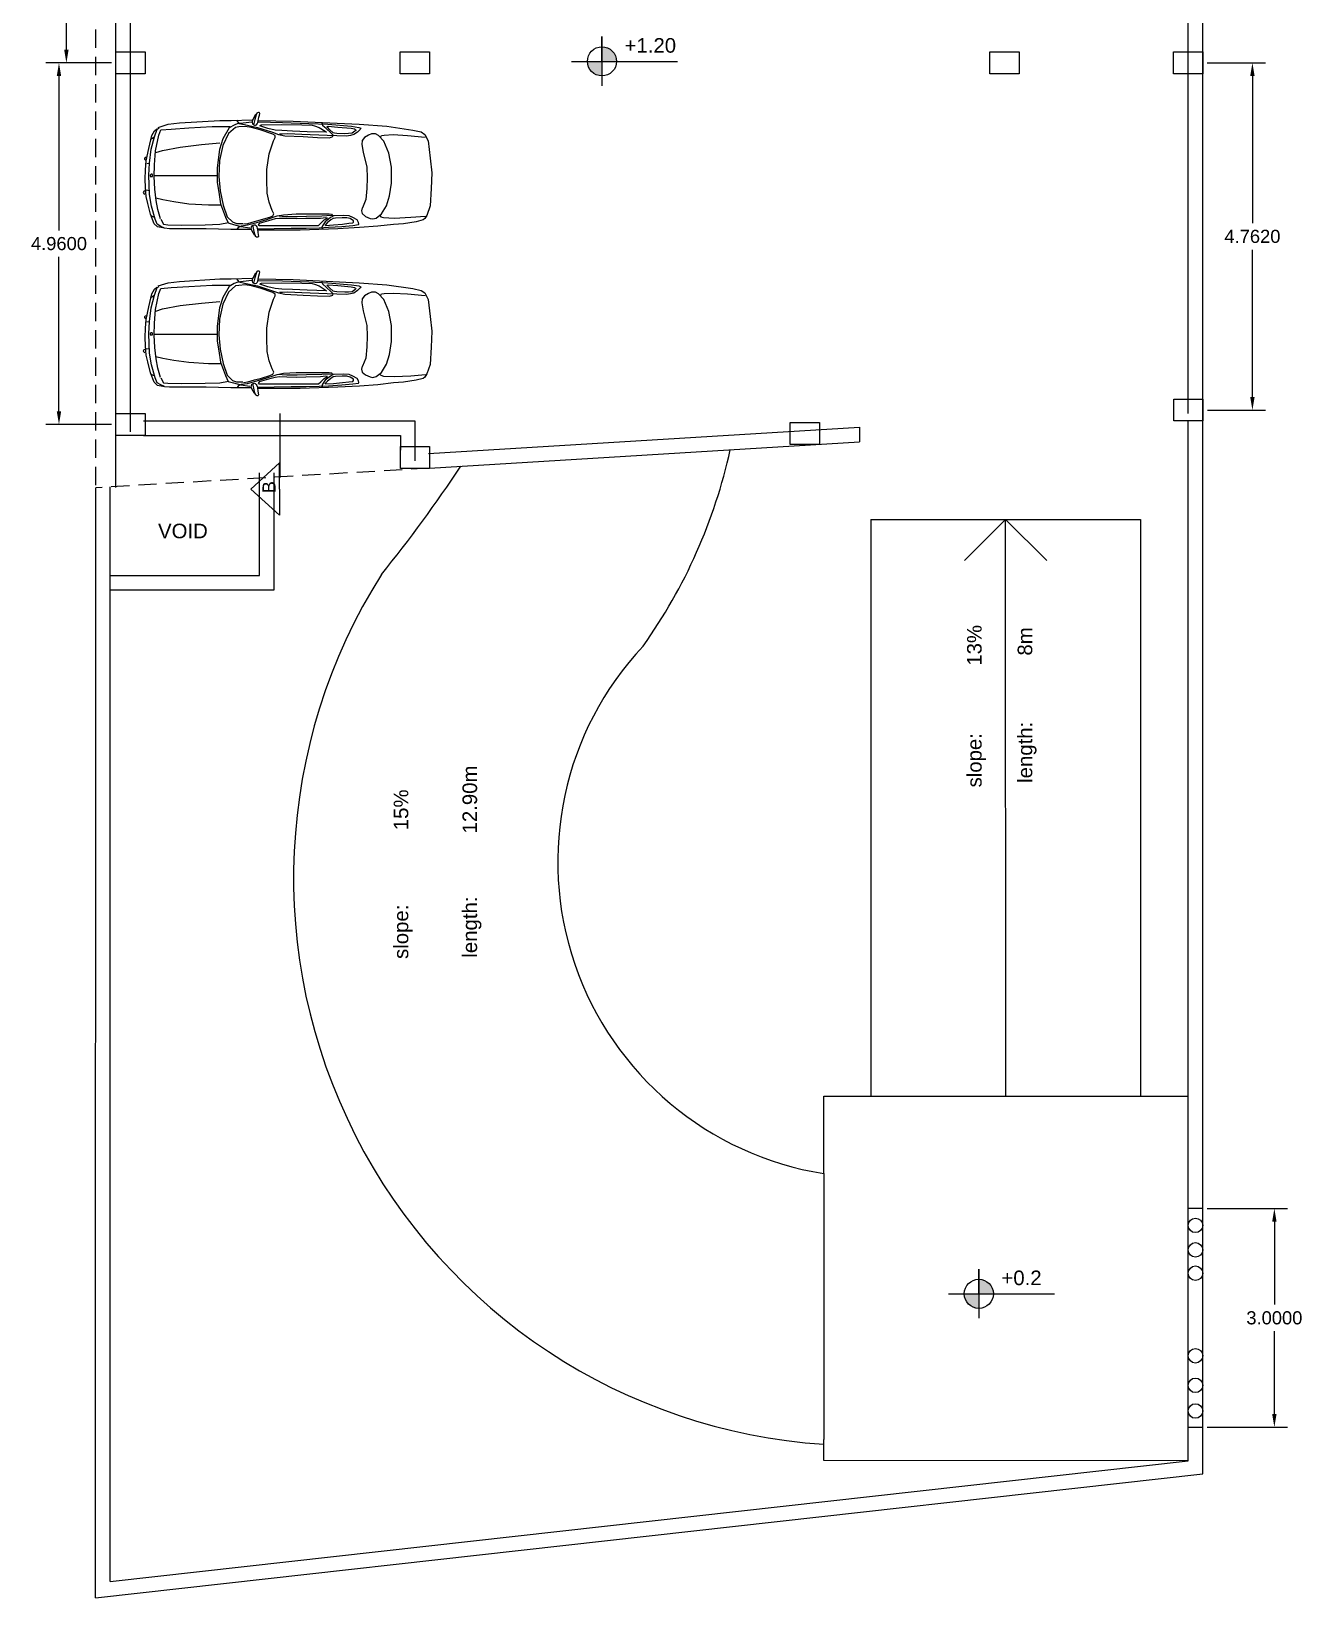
# Model space of a CAD drawing. Header units: inches. Extents: x 116 to 385, y -28932 to 7645.
# Drawn here: x 187.1 to 204.52, y 50.89 to 72.38 of the extents above; entities that cross this region are included whole.
import ezdxf

# ---------------------------------------------------------------- set-up
doc = ezdxf.new("R2010")
doc.units = ezdxf.units.IN
doc.header["$MEASUREMENT"] = 0
doc.linetypes.add('DASHED2', pattern=[0.375, 0.25, -0.125])
doc.linetypes.add('HIDDEN', pattern=[0.375, 0.25, -0.125])
doc.styles.get("Standard").update_dxf_attribs({"font": 'arial.ttf'})
doc.dimstyles.get("Standard").update_dxf_attribs({"dimtxt": 0.18, "dimasz": 0.18, "dimexe": 0.18, "dimexo": 0.0625, "dimgap": 0.09, "dimtad": 0, "dimtih": 1, "dimtoh": 1, "dimdec": 4, "dimzin": 0, "dimdsep": 46, "dimtxsty": 'Standard', "dimcen": 0.09, "dimadec": 0, "dimazin": 0, "dimtfac": 1, "dimtdec": 4, "dimtofl": 0, "dimtmove": 0, "dimatfit": 3, "dimfxl": 1, "dimtolj": 1, "dimtzin": 0, "dimarcsym": 0})

# ---------------------------------------------------------------- blocks, each defined once
blk = doc.blocks.new('*U260')
blk.add_lwpolyline([(-0.2, 0), (0.2, 0), (0.2, -0.3), (-0.2, -0.3)], close=True)
blk = doc.blocks.new('*U261')
blk.add_lwpolyline([(-0.2, 0), (0.2, 0), (0.2, -0.3), (-0.2, -0.3)], close=True)
blk = doc.blocks.new('*U269')
blk.add_lwpolyline([(-0.2, 0), (0.2, 0), (0.2, -0.3), (-0.2, -0.3)], close=True)
blk = doc.blocks.new('*U270')
blk.add_lwpolyline([(-0.2, 0), (0.2, 0), (0.2, -0.3), (-0.2, -0.3)], close=True)
blk = doc.blocks.new('*U271')
blk.add_lwpolyline([(-0.2, 0), (0.2, 0), (0.2, -0.3), (-0.2, -0.3)], close=True)
blk = doc.blocks.new('*U272')
blk.add_lwpolyline([(-0.2, 0), (0.2, 0), (0.2, -0.3), (-0.2, -0.3)], close=True)
blk = doc.blocks.new('*U273')
blk.add_lwpolyline([(-0.2, 0), (0.2, 0), (0.2, -0.3), (-0.2, -0.3)], close=True)
blk = doc.blocks.new('*D285')
at = {"color": 0, "lineweight": -2, "transparency": 16777216}
for p, q in [((188.173, 76.734), (187.397, 76.734)), ((187.577, 76.554), (187.577, 74.522)), ((187.577, 72.125), (187.577, 74.158)), ((188.194, 71.945), (187.397, 71.945))]:
    blk.add_line(p, q, dxfattribs=at)
at = {"color": 0, "transparency": 16777216}
for points in [[(187.547, 76.554), (187.607, 76.554), (187.577, 76.734)], [(187.547, 72.125), (187.607, 72.125), (187.577, 71.945)]]:
    blk.add_solid(points, dxfattribs=at)
at = {"layer": 'Defpoints', "color": 0, "transparency": 16777216}
for p in [(188.235, 76.734), (187.577, 71.945), (188.257, 71.945)]:
    blk.add_point(p, dxfattribs=at)
at = {"color": 0, "transparency": 16777216, "insert": (187.577, 74.34), "char_height": 0.18, "attachment_point": 5}
blk.add_mtext('\\A1;4.7894', dxfattribs=at)
blk = doc.blocks.new('*D286')
at = {"color": 0, "lineweight": -2, "transparency": 16777216}
for p, q in [((188.194, 71.945), (187.295, 71.945)), ((187.475, 71.765), (187.475, 69.647)), ((187.475, 67.165), (187.475, 69.283)), ((188.194, 66.985), (187.295, 66.985))]:
    blk.add_line(p, q, dxfattribs=at)
at = {"color": 0, "transparency": 16777216}
for points in [[(187.445, 71.765), (187.505, 71.765), (187.475, 71.945)], [(187.445, 67.165), (187.505, 67.165), (187.475, 66.985)]]:
    blk.add_solid(points, dxfattribs=at)
at = {"layer": 'Defpoints', "color": 0, "transparency": 16777216}
for p in [(188.257, 71.945), (187.475, 66.985), (188.257, 66.985)]:
    blk.add_point(p, dxfattribs=at)
at = {"color": 0, "transparency": 16777216, "insert": (187.475, 69.465), "char_height": 0.18, "attachment_point": 5}
blk.add_mtext('\\A1;4.9600', dxfattribs=at)
blk = doc.blocks.new('*U281')
blk.add_lwpolyline([(-0.2, 0), (0.2, 0), (0.2, -0.3), (-0.2, -0.3)], close=True)
blk = doc.blocks.new('*D287')
at = {"color": 0, "lineweight": -2, "transparency": 16777216}
for p, q in [((203.229, 71.945), (204.028, 71.945)), ((203.848, 71.765), (203.848, 69.746)), ((203.848, 67.363), (203.848, 69.382)), ((203.231, 67.183), (204.028, 67.183))]:
    blk.add_line(p, q, dxfattribs=at)
at = {"color": 0, "transparency": 16777216}
for points in [[(203.818, 71.765), (203.878, 71.765), (203.848, 71.945)], [(203.818, 67.363), (203.878, 67.363), (203.848, 67.183)]]:
    blk.add_solid(points, dxfattribs=at)
at = {"layer": 'Defpoints', "color": 0, "transparency": 16777216}
for p in [(203.167, 71.945), (203.169, 67.183), (203.848, 67.183)]:
    blk.add_point(p, dxfattribs=at)
at = {"color": 0, "transparency": 16777216, "insert": (203.848, 69.564), "char_height": 0.18, "attachment_point": 5}
blk.add_mtext('\\A1;4.7620', dxfattribs=at)
blk = doc.blocks.new('A$C52303110')
for p, q in [((-0.198, 1.106), (-0.237, 1.032)), ((-0.185, 1.111), (-0.206, 1.035)), ((-0.184, 1.117), (-0.198, 1.106)), ((-0.168, 1.141), (-0.185, 1.111)), ((-0.162, 1.148), (-0.168, 1.141)), ((-0.142, 1.15), (-0.162, 1.148)), ((-0.13, 1.15), (-0.142, 1.15)), ((-0.137, 1.07), (-0.123, 1.109)), ((-0.123, 1.145), (-0.13, 1.15)), ((-0.117, 1.134), (-0.123, 1.145)), ((-0.123, 1.109), (-0.117, 1.134)), ((-1.969, 0.76), (-1.928, 0.839)), ((-1.928, 0.839), (-1.887, 0.875)), ((-1.928, 0.738), (-1.881, 0.868)), ((-1.881, 0.868), (-1.846, 0.889)), ((-1.863, 0.896), (-1.693, 0.951)), ((-1.852, 0.767), (-1.816, 0.853)), ((-1.816, 0.853), (-1.64, 0.868)), ((-1.693, 0.951), (-1.496, 0.973)), ((-1.64, 0.868), (-1.339, 0.889)), ((-1.496, 0.973), (-0.807, 1.016)), ((-1.339, 0.889), (-0.939, 0.911)), ((-0.939, 0.911), (-0.698, 0.911)), ((-0.807, 1.016), (-0.61, 1.016)), ((-0.647, 0.889), (-0.755, 0.7)), ((-0.698, 0.911), (-0.627, 0.911)), ((-0.539, 0.897), (-0.654, 0.79)), ((-0.56, 0.938), (-0.647, 0.889)), ((-0.61, 1.016), (-0.252, 1.027)), ((-0.499, 0.963), (-0.56, 0.938)), ((-0.479, 0.905), (-0.539, 0.897)), ((-0.517, 1.02), (-0.48, 0.966)), ((-0.404, 0.972), (-0.499, 0.963)), ((-0.48, 0.966), (-0.383, 0.946)), ((-0.371, 0.914), (-0.479, 0.905)), ((-0.256, 0.988), (-0.404, 0.972)), ((-0.383, 0.946), (-0.161, 0.897)), ((-0.263, 0.897), (-0.371, 0.914)), ((-0.115, 0.856), (-0.263, 0.897)), ((-0.237, 1.032), (-0.251, 1.001)), ((-0.251, 1.001), (-0.25, 0.98)), ((-0.25, 0.98), (-0.245, 0.957)), ((-0.245, 0.957), (-0.234, 0.947)), ((-0.234, 0.947), (-0.213, 0.938)), ((-0.206, 1.035), (-0.226, 0.944)), ((-0.213, 0.938), (-0.192, 0.936)), ((-0.192, 0.936), (-0.179, 0.942)), ((-0.179, 0.942), (-0.167, 0.957)), ((-0.167, 0.957), (-0.154, 0.98)), ((-0.161, 0.897), (0.098, 0.813)), ((-0.154, 0.98), (-0.148, 1.013)), ((-0.148, 1.013), (-0.144, 1.04)), ((-0.145, 0.991), (0.272, 0.981)), ((-0.144, 1.04), (-0.137, 1.07)), ((-0.144, 1.016), (0.455, 1.005)), ((-0.119, 0.926), (-0.109, 0.937)), ((0.017, 0.88), (-0.119, 0.926)), ((0.101, 0.782), (-0.115, 0.856)), ((-0.109, 0.937), (-0.091, 0.944)), ((-0.091, 0.944), (0.26, 0.948)), ((0.143, 0.85), (0.017, 0.88)), ((0.098, 0.813), (0.203, 0.778)), ((0.257, 0.843), (0.143, 0.85)), ((0.441, 0.835), (0.257, 0.843)), ((0.26, 0.948), (0.598, 0.941)), ((0.272, 0.981), (0.721, 0.966)), ((0.69, 0.824), (0.441, 0.835)), ((0.455, 1.005), (1.583, 0.951)), ((0.598, 0.941), (0.777, 0.937)), ((1.022, 0.813), (0.69, 0.824)), ((0.721, 0.966), (1.045, 0.951)), ((0.777, 0.937), (0.817, 0.926)), ((0.817, 0.926), (0.897, 0.896)), ((0.897, 0.896), (1.001, 0.832)), ((0.956, 0.951), (0.952, 0.971)), ((0.96, 0.926), (0.956, 0.951)), ((1.016, 0.877), (0.96, 0.926)), ((1.001, 0.832), (1.022, 0.813)), ((1.105, 0.798), (1.016, 0.877)), ((1.038, 0.912), (1.054, 0.916)), ((1.043, 0.899), (1.038, 0.912)), ((1.082, 0.858), (1.043, 0.899)), ((1.045, 0.951), (1.453, 0.917)), ((1.054, 0.916), (1.221, 0.903)), ((1.141, 0.807), (1.082, 0.858)), ((1.159, 0.801), (1.141, 0.807)), ((1.221, 0.903), (1.447, 0.882)), ((1.447, 0.882), (1.506, 0.871)), ((1.453, 0.917), (1.579, 0.897)), ((1.508, 0.83), (1.464, 0.796)), ((1.555, 0.818), (1.494, 0.773)), ((1.506, 0.871), (1.524, 0.86)), ((1.527, 0.847), (1.508, 0.83)), ((1.524, 0.86), (1.527, 0.847)), ((1.603, 0.862), (1.555, 0.818)), ((1.579, 0.897), (1.611, 0.882)), ((1.583, 0.951), (2.058, 0.918)), ((1.611, 0.882), (1.603, 0.862)), ((2.058, 0.918), (2.505, 0.852)), ((2.505, 0.852), (2.648, 0.819)), ((2.648, 0.819), (2.711, 0.776)), ((-2.069, 0.322), (-2.022, 0.537)), ((-2.022, 0.537), (-1.969, 0.76)), ((-1.981, 0.523), (-1.928, 0.738)), ((-1.975, 0.702), (-1.934, 0.738)), ((-1.91, 0.494), (-1.852, 0.767)), ((-1.787, 0.501), (-1.487, 0.559)), ((-1.487, 0.559), (-1.122, 0.602)), ((-1.122, 0.602), (-0.804, 0.631)), ((-0.755, 0.7), (-0.809, 0.518)), ((-0.755, 0.585), (-0.809, 0.329)), ((-0.654, 0.79), (-0.755, 0.585)), ((0.04, 0.445), (0.115, 0.667)), ((0.142, 0.757), (0.101, 0.782)), ((0.115, 0.667), (0.142, 0.724)), ((0.142, 0.724), (0.142, 0.757)), ((0.203, 0.778), (0.312, 0.754)), ((0.268, 0.783), (0.22, 0.783)), ((0.361, 0.788), (0.268, 0.783)), ((0.312, 0.754), (0.624, 0.739)), ((0.6, 0.778), (0.361, 0.788)), ((1.037, 0.759), (0.6, 0.778)), ((0.624, 0.739), (0.871, 0.724)), ((0.871, 0.724), (1.077, 0.719)), ((1.364, 0.748), (1.037, 0.759)), ((1.077, 0.719), (1.13, 0.739)), ((1.138, 0.763), (1.105, 0.798)), ((1.13, 0.739), (1.138, 0.763)), ((1.199, 0.794), (1.159, 0.801)), ((1.338, 0.788), (1.199, 0.794)), ((1.403, 0.79), (1.338, 0.788)), ((1.437, 0.759), (1.364, 0.748)), ((1.464, 0.796), (1.403, 0.79)), ((1.494, 0.773), (1.437, 0.759)), ((1.638, 0.675), (1.632, 0.604)), ((1.632, 0.604), (1.655, 0.471)), ((1.678, 0.724), (1.638, 0.675)), ((1.742, 0.767), (1.678, 0.724)), ((1.794, 0.788), (1.742, 0.767)), ((1.863, 0.788), (1.794, 0.788)), ((1.915, 0.76), (1.863, 0.788)), ((2.007, 0.661), (1.915, 0.76)), ((1.955, 0.738), (1.967, 0.76)), ((1.967, 0.76), (2.013, 0.767)), ((2.094, 0.457), (2.007, 0.661)), ((2.013, 0.767), (2.169, 0.774)), ((2.169, 0.774), (2.411, 0.76)), ((2.411, 0.76), (2.717, 0.731)), ((2.711, 0.776), (2.765, 0.666)), ((2.765, 0.666), (2.8, 0.371)), ((-2.087, 0.379), (-2.099, 0.364)), ((-2.099, 0.364), (-2.099, 0.35)), ((-2.099, 0.35), (-2.087, 0.343)), ((-2.064, 0.386), (-2.087, 0.379)), ((-2.087, 0.343), (-2.069, 0.336)), ((-2.081, 0.17), (-2.069, 0.322)), ((-2.057, 0.278), (-2.022, 0.285)), ((-2.022, 0.077), (-2.01, 0.285)), ((-2.01, 0.285), (-1.981, 0.523)), ((-1.928, 0.257), (-1.91, 0.494)), ((-1.904, 0.465), (-1.787, 0.501)), ((-0.809, 0.518), (-0.849, 0.206)), ((-0.809, 0.329), (-0.823, 0.058)), ((0, 0.173), (0.04, 0.445)), ((1.655, 0.471), (1.718, 0.217)), ((2.14, 0.217), (2.094, 0.457)), ((2.8, 0.371), (2.828, 0.12)), ((-2.087, 0.012), (-2.081, 0.17)), ((-2.081, -0.132), (-2.087, 0.012)), ((-2.01, -0.254), (-2.022, 0.077)), ((-1.981, 0.093), (-1.999, 0.079)), ((-1.999, 0.079), (-1.999, 0.064)), ((-1.999, 0.057), (-1.97, 0.057)), ((-1.963, 0.093), (-1.981, 0.093)), ((-1.97, 0.057), (-1.958, 0.057)), ((-1.958, 0.079), (-1.963, 0.093)), ((-1.958, 0.057), (-1.958, 0.079)), ((-1.934, 0.055), (-1.928, 0.257)), ((-1.922, -0.16), (-1.934, 0.055)), ((-1.926, 0.072), (-0.858, 0.072)), ((-0.849, 0.206), (-0.849, -0.049)), ((-0.823, 0.058), (-0.802, -0.19)), ((0, 0), (0, 0.173)), ((0.007, -0.23), (0, 0)), ((1.718, 0.217), (1.724, 0.033)), ((1.724, 0.033), (1.718, -0.15)), ((2.14, -0.058), (2.14, 0.217)), ((2.828, 0.12), (2.819, -0.153)), ((-2.11, -0.2), (-2.122, -0.221)), ((-2.122, -0.221), (-2.11, -0.236)), ((-2.093, -0.193), (-2.11, -0.2)), ((-2.11, -0.236), (-2.093, -0.25)), ((-2.069, -0.29), (-2.081, -0.132)), ((-2.064, -0.175), (-2.016, -0.182)), ((-1.975, -0.455), (-2.01, -0.254)), ((-1.898, -0.354), (-1.922, -0.16)), ((-0.849, -0.049), (-0.823, -0.214)), ((-0.823, -0.214), (-0.796, -0.412)), ((-0.802, -0.19), (-0.748, -0.436)), ((0.04, -0.387), (0.007, -0.23)), ((1.718, -0.15), (1.701, -0.34)), ((2.105, -0.277), (2.14, -0.058)), ((2.819, -0.153), (2.8, -0.448)), ((-2.04, -0.405), (-2.069, -0.29)), ((-1.993, -0.592), (-2.04, -0.405)), ((-1.916, -0.678), (-1.975, -0.455)), ((-1.903, -0.313), (-1.782, -0.341)), ((-1.869, -0.512), (-1.898, -0.354)), ((-1.822, -0.671), (-1.869, -0.512)), ((-1.782, -0.341), (-1.593, -0.376)), ((-1.593, -0.376), (-1.335, -0.411)), ((-1.335, -0.411), (-1.002, -0.432)), ((-1.002, -0.432), (-0.784, -0.432)), ((-0.796, -0.412), (-0.708, -0.642)), ((-0.748, -0.436), (-0.681, -0.634)), ((0.094, -0.527), (0.04, -0.387)), ((0.121, -0.585), (0.094, -0.527)), ((1.638, -0.481), (1.626, -0.531)), ((1.626, -0.531), (1.638, -0.58)), ((1.701, -0.34), (1.643, -0.481)), ((1.967, -0.587), (2.053, -0.446)), ((2.053, -0.446), (2.105, -0.277)), ((2.8, -0.448), (2.747, -0.612)), ((-1.934, -0.754), (-1.993, -0.592)), ((-1.975, -0.62), (-1.934, -0.642)), ((-1.872, -0.809), (-1.934, -0.754)), ((-1.881, -0.764), (-1.916, -0.678)), ((-1.816, -0.8), (-1.881, -0.764)), ((-1.816, -0.678), (-1.769, -0.764)), ((-1.752, -0.829), (-1.816, -0.8)), ((-1.769, -0.764), (-1.699, -0.771)), ((-1.699, -0.771), (-1.463, -0.778)), ((-1.463, -0.778), (-1.057, -0.771)), ((-1.057, -0.771), (-0.804, -0.764)), ((-0.804, -0.764), (-0.657, -0.735)), ((-0.708, -0.642), (-0.661, -0.741)), ((-0.681, -0.634), (-0.586, -0.724)), ((-0.661, -0.741), (-0.573, -0.766)), ((-0.586, -0.724), (-0.519, -0.749)), ((-0.573, -0.766), (-0.445, -0.799)), ((-0.519, -0.749), (-0.445, -0.749)), ((-0.477, -0.811), (-0.434, -0.788)), ((-0.445, -0.749), (-0.411, -0.749)), ((-0.445, -0.799), (-0.29, -0.823)), ((-0.434, -0.788), (-0.331, -0.774)), ((-0.398, -0.757), (-0.324, -0.749)), ((-0.331, -0.774), (-0.171, -0.732)), ((-0.324, -0.749), (-0.209, -0.716)), ((-0.264, -0.809), (-0.255, -0.789)), ((-0.255, -0.789), (-0.236, -0.778)), ((-0.236, -0.778), (-0.216, -0.773)), ((-0.232, -0.803), (-0.233, -0.779)), ((-0.221, -0.857), (-0.232, -0.803)), ((-0.216, -0.773), (-0.2, -0.775)), ((-0.209, -0.716), (-0.088, -0.683)), ((-0.2, -0.775), (-0.184, -0.792)), ((-0.184, -0.792), (-0.171, -0.809)), ((-0.171, -0.732), (-0.002, -0.68)), ((-0.132, -0.75), (-0.148, -0.778)), ((-0.148, -0.778), (-0.132, -0.783)), ((0.028, -0.704), (-0.132, -0.75)), ((-0.132, -0.783), (-0.067, -0.783)), ((-0.088, -0.683), (0.054, -0.642)), ((-0.067, -0.783), (0.147, -0.783)), ((-0.002, -0.68), (0.109, -0.643)), ((0.143, -0.671), (0.028, -0.704)), ((0.054, -0.642), (0.101, -0.617)), ((0.101, -0.617), (0.121, -0.585)), ((0.109, -0.643), (0.178, -0.62)), ((0.216, -0.662), (0.143, -0.671)), ((0.147, -0.783), (0.529, -0.783)), ((0.178, -0.62), (0.288, -0.601)), ((0.266, -0.629), (0.212, -0.624)), ((0.342, -0.666), (0.216, -0.662)), ((0.346, -0.634), (0.266, -0.629)), ((0.288, -0.601), (0.506, -0.587)), ((0.503, -0.671), (0.342, -0.666)), ((0.518, -0.634), (0.346, -0.634)), ((0.671, -0.666), (0.503, -0.671)), ((0.506, -0.587), (0.881, -0.587)), ((0.682, -0.629), (0.518, -0.634)), ((0.529, -0.783), (0.786, -0.783)), ((0.92, -0.662), (0.671, -0.666)), ((0.943, -0.624), (0.682, -0.629)), ((0.786, -0.783), (0.889, -0.783)), ((0.881, -0.587), (1.069, -0.587)), ((0.889, -0.783), (0.927, -0.746)), ((1.011, -0.652), (0.92, -0.662)), ((0.927, -0.746), (0.985, -0.69)), ((1.118, -0.615), (0.943, -0.624)), ((0.954, -0.788), (0.946, -0.82)), ((1, -0.722), (0.954, -0.788)), ((0.985, -0.69), (1.042, -0.657)), ((1.034, -0.741), (0.996, -0.783)), ((1.092, -0.648), (1, -0.722)), ((1.004, -0.783), (1.145, -0.774)), ((1.042, -0.657), (1.011, -0.652)), ((1.099, -0.69), (1.034, -0.741)), ((1.057, -0.816), (1.287, -0.802)), ((1.069, -0.587), (1.107, -0.592)), ((1.13, -0.629), (1.092, -0.648)), ((1.141, -0.662), (1.099, -0.69)), ((1.107, -0.592), (1.122, -0.606)), ((1.161, -0.62), (1.118, -0.615)), ((1.122, -0.606), (1.13, -0.629)), ((1.18, -0.657), (1.141, -0.662)), ((1.145, -0.774), (1.298, -0.76)), ((1.314, -0.615), (1.161, -0.62)), ((1.294, -0.652), (1.18, -0.657)), ((1.287, -0.802), (1.474, -0.783)), ((1.371, -0.652), (1.294, -0.652)), ((1.298, -0.76), (1.405, -0.746)), ((1.413, -0.62), (1.314, -0.615)), ((1.432, -0.666), (1.371, -0.652)), ((1.405, -0.746), (1.474, -0.741)), ((1.478, -0.648), (1.413, -0.62)), ((1.489, -0.704), (1.432, -0.666)), ((1.474, -0.741), (1.489, -0.727)), ((1.474, -0.783), (1.574, -0.769)), ((1.547, -0.69), (1.478, -0.648)), ((1.489, -0.727), (1.489, -0.704)), ((1.574, -0.732), (1.547, -0.69)), ((1.577, -0.76), (1.574, -0.732)), ((1.574, -0.769), (1.577, -0.76)), ((1.905, -0.798), (1.592, -0.82)), ((1.638, -0.58), (1.69, -0.629)), ((1.69, -0.629), (1.771, -0.664)), ((1.771, -0.664), (1.817, -0.671)), ((1.817, -0.671), (1.875, -0.657)), ((1.875, -0.657), (1.967, -0.587)), ((2.174, -0.766), (1.905, -0.798)), ((1.938, -0.615), (1.955, -0.636)), ((1.955, -0.636), (2.001, -0.65)), ((2.001, -0.65), (2.186, -0.657)), ((2.344, -0.754), (2.174, -0.766)), ((2.186, -0.657), (2.469, -0.643)), ((2.559, -0.722), (2.344, -0.754)), ((2.469, -0.643), (2.723, -0.622)), ((2.684, -0.689), (2.559, -0.722)), ((2.711, -0.667), (2.684, -0.689)), ((2.747, -0.612), (2.711, -0.667)), ((-1.755, -0.831), (-1.872, -0.809)), ((-1.666, -0.842), (-1.755, -0.831)), ((-1.55, -0.842), (-1.666, -0.842)), ((-1.039, -0.842), (-1.55, -0.842)), ((-0.619, -0.853), (-1.039, -0.842)), ((-0.279, -0.853), (-0.619, -0.853)), ((-0.503, -0.844), (-0.477, -0.811)), ((-0.267, -0.838), (-0.264, -0.809)), ((-0.254, -0.869), (-0.267, -0.838)), ((-0.233, -0.91), (-0.254, -0.869)), ((-0.217, -0.944), (-0.233, -0.91)), ((-0.205, -0.935), (-0.221, -0.857)), ((-0.2, -0.956), (-0.217, -0.944)), ((-0.196, -0.961), (-0.205, -0.935)), ((-0.192, -0.972), (-0.196, -0.961)), ((-0.178, -0.984), (-0.192, -0.972)), ((-0.166, -0.986), (-0.178, -0.984)), ((-0.171, -0.809), (-0.164, -0.829)), ((-0.152, -0.987), (-0.166, -0.986)), ((-0.164, -0.829), (-0.161, -0.849)), ((-0.161, -0.849), (-0.152, -0.906)), ((-0.155, -0.839), (0.124, -0.835)), ((-0.01, -0.864), (-0.153, -0.864)), ((-0.152, -0.906), (-0.143, -0.972)), ((-0.146, -0.982), (-0.152, -0.987)), ((-0.143, -0.972), (-0.146, -0.982)), ((0.572, -0.864), (-0.01, -0.864)), ((0.124, -0.835), (0.419, -0.83)), ((0.419, -0.83), (0.675, -0.83)), ((1.216, -0.842), (0.572, -0.864)), ((0.675, -0.83), (0.9, -0.825)), ((0.9, -0.825), (1.057, -0.816)), ((0.946, -0.82), (0.95, -0.839)), ((1.592, -0.82), (1.216, -0.842))]:
    blk.add_line(p, q)
blk = doc.blocks.new('*D334')
at = {"color": 0, "lineweight": -2, "transparency": 16777216}
for p, q in [((203.229, 56.23), (204.329, 56.23)), ((204.149, 56.05), (204.149, 54.912)), ((204.149, 53.41), (204.149, 54.548)), ((203.229, 53.23), (204.329, 53.23))]:
    blk.add_line(p, q, dxfattribs=at)
at = {"color": 0, "transparency": 16777216}
for points in [[(204.119, 56.05), (204.179, 56.05), (204.149, 56.23)], [(204.119, 53.41), (204.179, 53.41), (204.149, 53.23)]]:
    blk.add_solid(points, dxfattribs=at)
at = {"layer": 'Defpoints', "color": 0, "transparency": 16777216}
for p in [(203.167, 56.23), (203.167, 53.23), (204.149, 53.23)]:
    blk.add_point(p, dxfattribs=at)
at = {"color": 0, "transparency": 16777216, "insert": (204.149, 54.73), "char_height": 0.18, "attachment_point": 5}
blk.add_mtext('\\A1;3.0000', dxfattribs=at)

msp = doc.modelspace()

# ---------------------------------------------------------------- hatches: boundary and pattern name
h = msp.add_hatch(color=256)
h.dxf.hatch_style = 1
h.paths.add_polyline_path([(194.92445, 72.16556), (194.92445, 71.96556), (195.12445, 71.96556, 0.41421356)])
h.paths.add_polyline_path([(194.92445, 71.76556), (194.92445, 71.96556), (194.72445, 71.96556, 0.41421356)])
h = msp.add_hatch(color=256)
h.dxf.hatch_style = 1
h.paths.add_polyline_path([(200.09461, 55.26083), (200.09461, 55.06083), (200.29461, 55.06083, 0.41421356)])
h.paths.add_polyline_path([(200.09461, 54.86083), (200.09461, 55.06083), (199.89461, 55.06083, 0.41421356)])

# ---------------------------------------------------------------- linework, layer by layer
at = {"linetype": 'DASHED2'}
msp.add_line((187.97853, 93.40243), (187.97853, 65.80396), dxfattribs=at)
for p, q in [((188.25672, 66.12146), (188.25672, 93.39796)), ((188.45672, 66.88446), (188.45702, 93.21148)), ((202.96672, 67.13443), (202.96672, 92.01137)), ((203.16672, 52.59251), (203.16672, 92.11251)), ((194.92445, 71.96556), (194.92445, 72.30488)), ((194.92445, 72.30488), (194.92445, 71.62895)), ((194.50714, 71.96556), (195.96197, 71.96556)), ((188.63504, 67.03446), (192.35872, 67.03446)), ((190.50702, 67.135), (190.50702, 66.25929)), ((192.35872, 67.03446), (192.35872, 66.48446)), ((188.63504, 66.83446), (192.15872, 66.83446)), ((192.15872, 66.83446), (192.15872, 66.63301)), ((192.54649, 66.58463), (198.45874, 66.94683)), ((198.45879, 66.94612), (198.45879, 66.74645)), ((202.96672, 52.77138), (202.96872, 67.033)), ((192.55872, 66.38501), (198.45879, 66.74645)), ((190.5019, 66.45935), (190.1068, 66.09935)), ((190.5019, 66.09935), (190.5019, 66.45935)), ((190.22853, 64.91441), (190.22853, 66.32301)), ((190.42853, 64.71441), (190.42853, 66.32301)), ((187.97853, 50.89243), (187.97877, 66.11667)), ((188.17853, 51.11607), (188.17784, 66.12833)), ((190.5019, 65.73935), (190.1068, 66.09935)), ((190.5019, 66.09935), (190.5019, 65.73935)), ((198.61208, 65.68308), (202.31208, 65.68308)), ((198.61208, 65.68308), (198.61208, 57.77208)), ((200.46208, 65.68308), (199.89706, 65.11673)), ((200.46672, 57.77208), (200.46208, 65.68308)), ((200.46208, 65.68308), (201.02776, 65.11739)), ((202.31208, 65.68308), (202.31208, 57.77208)), ((188.17853, 64.91441), (190.22853, 64.91441)), ((188.17853, 64.71441), (190.42853, 64.71441)), ((197.96672, 57.77208), (202.96672, 57.77208)), ((197.96676, 56.71027), (197.96676, 57.77208)), ((197.96676, 56.71027), (197.96676, 53.06281)), ((203.16672, 56.22969), (202.96717, 56.22972)), ((200.09461, 55.06083), (200.09461, 55.40014)), ((200.09461, 55.40014), (200.09461, 54.72422)), ((199.67729, 55.06083), (201.13213, 55.06083)), ((202.96672, 53.22969), (203.16672, 53.22969)), ((197.96672, 52.77208), (197.96676, 53.06281)), ((188.17853, 51.11607), (202.96672, 52.77138)), ((202.96672, 52.77138), (197.96672, 52.77208)), ((187.97853, 50.89243), (203.16672, 52.59251))]:
    msp.add_line(p, q)
at = {"linetype": 'HIDDEN'}
msp.add_line((192.55872, 66.38501), (187.97877, 66.11667), dxfattribs=at)
for centre, radius in [((194.92445, 71.96556), 0.2), ((203.06694, 55.99908), 0.09978), ((203.06694, 55.6633), 0.09978), ((203.06694, 55.34313), 0.09978), ((200.09461, 55.06083), 0.2), ((203.06694, 54.21083), 0.09978), ((203.06694, 53.80475), 0.09978), ((203.06694, 53.45335), 0.09978)]:
    msp.add_circle(centre, radius)
for centre, radius, start, end in [((189.53112, 68.19976), 7.32073, 324.471616, 347.679707), ((175.50225, 78.1198), 21.04551, 321.183101, 326.197251), ((198.47849, 60.76539), 7.78479, 147.677712, 266.230866), ((198.64566, 60.98473), 4.32804, 136.833303, 260.975201)]:
    msp.add_arc(centre, radius, start, end)

# ---------------------------------------------------------------- block references
at = {"rotation": 359.9995900730509}
msp.add_blockref('*U260', (188.45672, 72.095), dxfattribs=at)
for name, p in [('*U269', (192.35672, 72.095)), ('*U270', (200.44672, 72.095)), ('*U271', (202.96672, 72.095)), ('*U281', (202.96872, 67.333)), ('*U261', (188.45672, 67.135)), ('*U273', (197.70868, 67.01067)), ('*U272', (192.35872, 66.68301))]:
    msp.add_blockref(name, p)
at = {"xscale": 0.8, "yscale": 0.8, "zscale": 0.8}
for p in [(190.32636, 70.34175), (190.32636, 68.16802)]:
    msp.add_blockref('A$C52303110', p, dxfattribs=at)

# ---------------------------------------------------------------- texts
at = {"char_height": 0.2, "attachment_point": 1}
for s, width, heights, insert in [('+1.20', 0.7815672, [0.17874], (195.23456, 72.2844)), ('VOID', 0.7418839, [0.20696], (188.83424, 65.62367)), ('+0.2', 0.7815672, [0.17874], (200.40471, 55.37967))]:
    msp.add_mtext_dynamic_manual_height_columns(s, width=width, gutter_width=1, heights=heights, dxfattribs=dict(at, insert=insert))
at = {"insert": (190.26709, 66.04023), "char_height": 0.18, "attachment_point": 1, "rotation": 90}
msp.add_mtext_dynamic_manual_height_columns('B', width=1.1155648, gutter_width=1, heights=[0], dxfattribs=at)
note = msp.add_mtext_dynamic_manual_height_columns('\\pi-0.6,l0.8,t0.8;slope:', width=1.0696142, gutter_width=0, heights=[0.46082, 0], dxfattribs=dict(insert=(199.93311, 61.80615), char_height=0.2, attachment_point=1, rotation=90))
for column, words in zip(note.columns.linked_columns, ['\\pl0.8,t0,0.8;^I13%']):
    column.text = words
note = msp.add_mtext_dynamic_manual_height_columns('\\pi-0.6,l0.8,t0.8;length:', width=1.0897244, gutter_width=0.05625, heights=[0.39835, 0], dxfattribs=dict(insert=(200.62709, 61.86857), char_height=0.2, attachment_point=1, rotation=90))
for column, words in zip(note.columns.linked_columns, ['\\pl0.8,t0,0.8;^I8m']):
    column.text = words
note = msp.add_mtext_dynamic_manual_height_columns('\\pi-0.6,l0.8,t0.8,2.6;length:', width=1.1035502, gutter_width=0, heights=[0.34861, 0], dxfattribs=dict(insert=(193.01123, 59.47119), char_height=0.2, attachment_point=1, rotation=90))
for column, words in zip(note.columns.linked_columns, ['\\pl0.8,t0,0.8,2.6;^I12.90m']):
    column.text = words
note = msp.add_mtext_dynamic_manual_height_columns('\\pi-0.6,l0.8,t0.8;slope:', width=1.1660029, gutter_width=0, heights=[0.38353, 0], dxfattribs=dict(insert=(192.06749, 59.45339), char_height=0.2, attachment_point=1, rotation=90))
for column, words in zip(note.columns.linked_columns, ['\\pl0.8,t0,0.8;^I15%']):
    column.text = words

# ---------------------------------------------------------------- dimensions: what is measured, and where the dimension line sits
for base, p1, p2, picture, middle in [((187.57701, 71.945), (188.23504, 76.73443), (188.25672, 71.945), '*D285', (187.57701, 74.33972)), ((187.47466, 66.985), (188.25672, 71.945), (188.25672, 66.985), '*D286', (187.47466, 69.465)), ((203.84824, 67.183), (203.16672, 71.945), (203.16872, 67.183), '*D287', (203.84824, 69.564)), ((204.14892, 53.22969), (203.16672, 56.22969), (203.16672, 53.22969), '*D334', (204.14892, 54.72969))]:
    dim = msp.add_linear_dim(base=base, p1=p1, p2=p2, angle=90, dimstyle='Standard')
    dim.commit()
    dim.dimension.update_dxf_attribs({"geometry": picture, "text_midpoint": middle})

doc.saveas('drawing.dxf')
